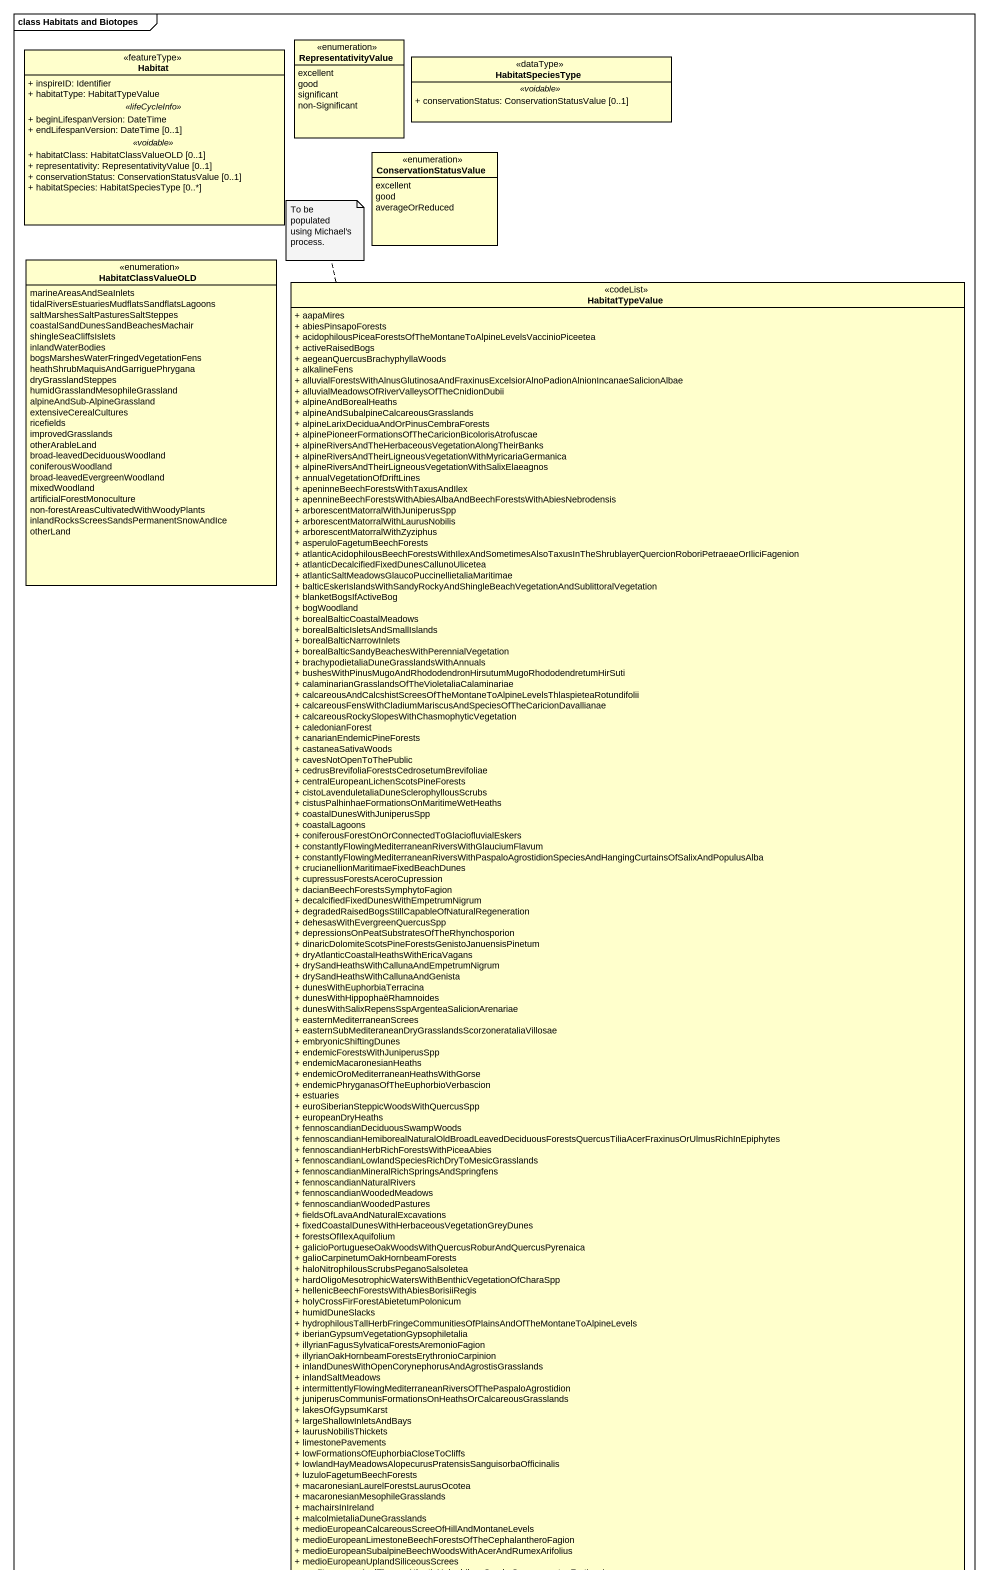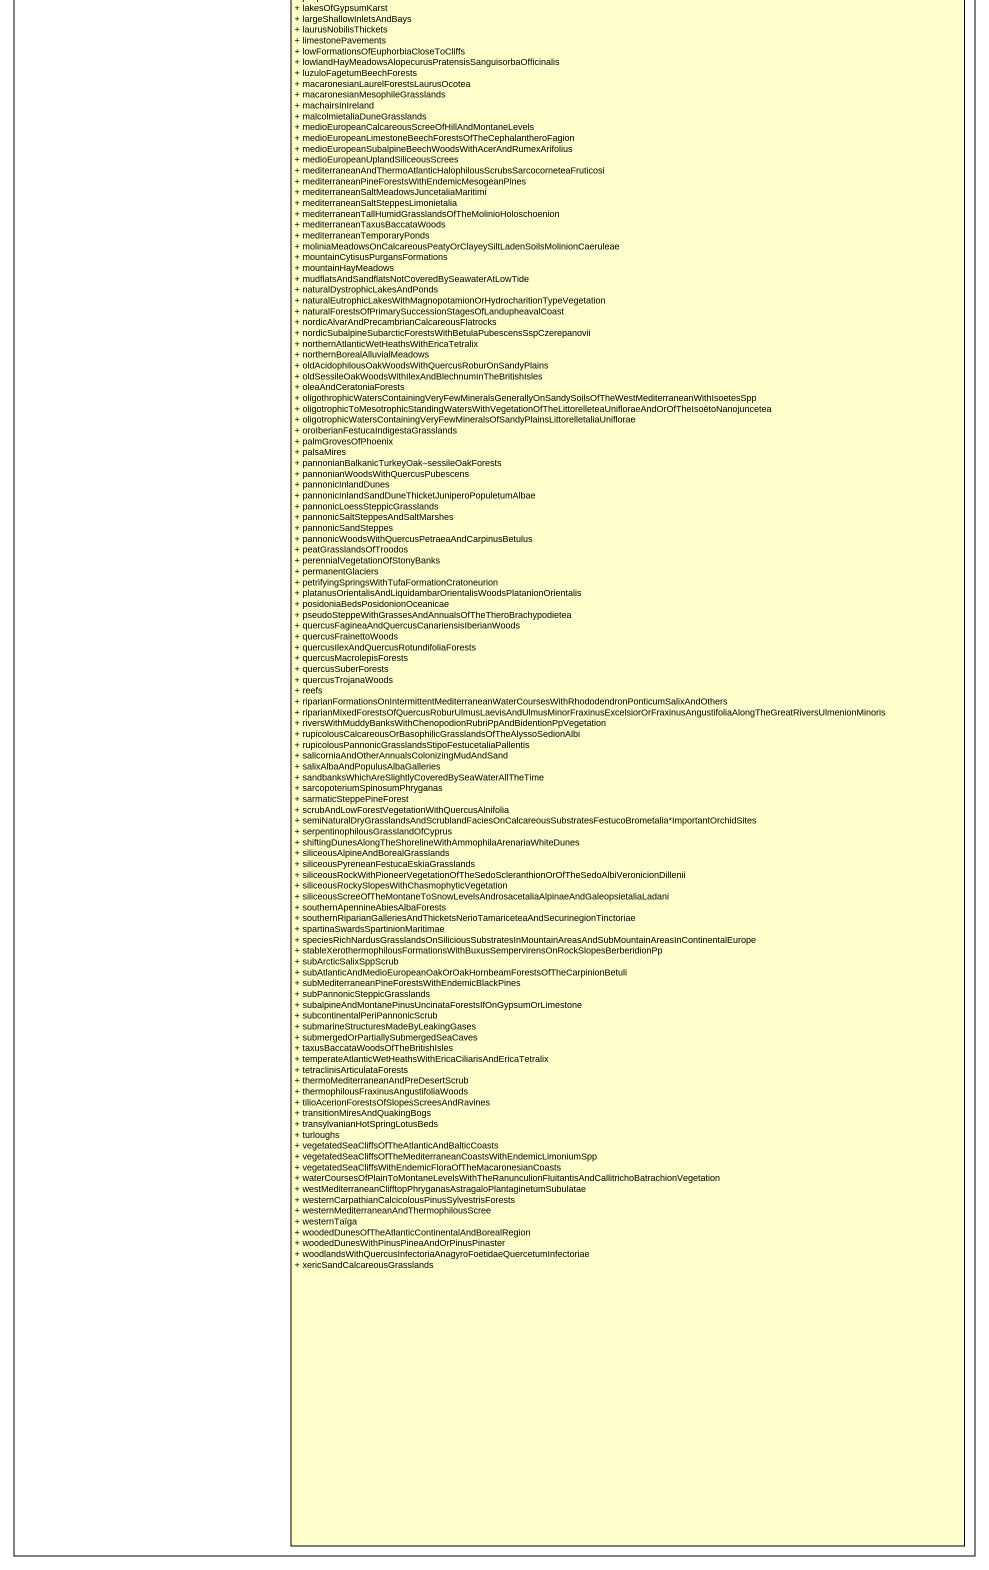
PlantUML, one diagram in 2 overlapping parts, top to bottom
@startuml
mainframe class Habitats and Biotopes
hide circle
hide empty members
skinparam classAttributeIconSize 0
enum RepresentativityValue {
  excellent
  good
  significant
  non-Significant
}
class Habitat <<featureType>> {
  + inspireID: Identifier
  + habitatType: HabitatTypeValue
  .. <<lifeCycleInfo>> ..
  + beginLifespanVersion: DateTime
  + endLifespanVersion: DateTime [0..1]
  .. <<voidable>> ..
  + habitatClass: HabitatClassValueOLD [0..1]
  + representativity: RepresentativityValue [0..1]
  + conservationStatus: ConservationStatusValue [0..1]
  + habitatSpecies: HabitatSpeciesType [0..*]
}
class HabitatSpeciesType <<dataType>> {
  .. <<voidable>> ..
  + conservationStatus: ConservationStatusValue [0..1]
}
enum ConservationStatusValue {
  excellent
  good
  averageOrReduced
}
enum HabitatClassValueOLD {
  marineAreasAndSeaInlets
  tidalRiversEstuariesMudflatsSandflatsLagoons
  saltMarshesSaltPasturesSaltSteppes
  coastalSandDunesSandBeachesMachair
  shingleSeaCliffsIslets
  inlandWaterBodies
  bogsMarshesWaterFringedVegetationFens
  heathShrubMaquisAndGarriguePhrygana
  dryGrasslandSteppes
  humidGrasslandMesophileGrassland
  alpineAndSub-AlpineGrassland
  extensiveCerealCultures
  ricefields
  improvedGrasslands
  otherArableLand
  broad-leavedDeciduousWoodland
  coniferousWoodland
  broad-leavedEvergreenWoodland
  mixedWoodland
  artificialForestMonoculture
  non-forestAreasCultivatedWithWoodyPlants
  inlandRocksScreesSandsPermanentSnowAndIce
  otherLand
}
class HabitatTypeValue <<codeList>> {
  + aapaMires
  + abiesPinsapoForests
  + acidophilousPiceaForestsOfTheMontaneToAlpineLevelsVaccinioPiceetea
  + activeRaisedBogs
  + aegeanQuercusBrachyphyllaWoods
  + alkalineFens
  + alluvialForestsWithAlnusGlutinosaAndFraxinusExcelsiorAlnoPadionAlnionIncanaeSalicionAlbae
  + alluvialMeadowsOfRiverValleysOfTheCnidionDubii
  + alpineAndBorealHeaths
  + alpineAndSubalpineCalcareousGrasslands
  + alpineLarixDeciduaAndOrPinusCembraForests
  + alpinePioneerFormationsOfTheCaricionBicolorisAtrofuscae
  + alpineRiversAndTheHerbaceousVegetationAlongTheirBanks
  + alpineRiversAndTheirLigneousVegetationWithMyricariaGermanica
  + alpineRiversAndTheirLigneousVegetationWithSalixElaeagnos
  + annualVegetationOfDriftLines
  + apeninneBeechForestsWithTaxusAndIlex
  + apennineBeechForestsWithAbiesAlbaAndBeechForestsWithAbiesNebrodensis
  + arborescentMatorralWithJuniperusSpp
  + arborescentMatorralWithLaurusNobilis
  + arborescentMatorralWithZyziphus
  + asperuloFagetumBeechForests
  + atlanticAcidophilousBeechForestsWithIlexAndSometimesAlsoTaxusInTheShrublayerQuercionRoboriPetraeaeOrIliciFagenion
  + atlanticDecalcifiedFixedDunesCallunoUlicetea
  + atlanticSaltMeadowsGlaucoPuccinellietaliaMaritimae
  + balticEskerIslandsWithSandyRockyAndShingleBeachVegetationAndSublittoralVegetation
  + blanketBogsIfActiveBog
  + bogWoodland
  + borealBalticCoastalMeadows
  + borealBalticIsletsAndSmallIslands
  + borealBalticNarrowInlets
  + borealBalticSandyBeachesWithPerennialVegetation
  + brachypodietaliaDuneGrasslandsWithAnnuals
  + bushesWithPinusMugoAndRhododendronHirsutumMugoRhododendretumHirSuti
  + calaminarianGrasslandsOfTheVioletaliaCalaminariae
  + calcareousAndCalcshistScreesOfTheMontaneToAlpineLevelsThlaspieteaRotundifolii
  + calcareousFensWithCladiumMariscusAndSpeciesOfTheCaricionDavallianae
  + calcareousRockySlopesWithChasmophyticVegetation
  + caledonianForest
  + canarianEndemicPineForests
  + castaneaSativaWoods
  + cavesNotOpenToThePublic
  + cedrusBrevifoliaForestsCedrosetumBrevifoliae
  + centralEuropeanLichenScotsPineForests
  + cistoLavenduletaliaDuneSclerophyllousScrubs
  + cistusPalhinhaeFormationsOnMaritimeWetHeaths
  + coastalDunesWithJuniperusSpp
  + coastalLagoons
  + coniferousForestOnOrConnectedToGlaciofluvialEskers
  + constantlyFlowingMediterraneanRiversWithGlauciumFlavum
  + constantlyFlowingMediterraneanRiversWithPaspaloAgrostidionSpeciesAndHangingCurtainsOfSalixAndPopulusAlba
  + crucianellionMaritimaeFixedBeachDunes
  + cupressusForestsAceroCupression
  + dacianBeechForestsSymphytoFagion
  + decalcifiedFixedDunesWithEmpetrumNigrum
  + degradedRaisedBogsStillCapableOfNaturalRegeneration
  + dehesasWithEvergreenQuercusSpp
  + depressionsOnPeatSubstratesOfTheRhynchosporion
  + dinaricDolomiteScotsPineForestsGenistoJanuensisPinetum
  + dryAtlanticCoastalHeathsWithEricaVagans
  + drySandHeathsWithCallunaAndEmpetrumNigrum
  + drySandHeathsWithCallunaAndGenista
  + dunesWithEuphorbiaTerracina
  + dunesWithHippophaëRhamnoides
  + dunesWithSalixRepensSspArgenteaSalicionArenariae
  + easternMediterraneanScrees
  + easternSubMediteraneanDryGrasslandsScorzonerataliaVillosae
  + embryonicShiftingDunes
  + endemicForestsWithJuniperusSpp
  + endemicMacaronesianHeaths
  + endemicOroMediterraneanHeathsWithGorse
  + endemicPhryganasOfTheEuphorbioVerbascion
  + estuaries
  + euroSiberianSteppicWoodsWithQuercusSpp
  + europeanDryHeaths
  + fennoscandianDeciduousSwampWoods
  + fennoscandianHemiborealNaturalOldBroadLeavedDeciduousForestsQuercusTiliaAcerFraxinusOrUlmusRichInEpiphytes
  + fennoscandianHerbRichForestsWithPiceaAbies
  + fennoscandianLowlandSpeciesRichDryToMesicGrasslands
  + fennoscandianMineralRichSpringsAndSpringfens
  + fennoscandianNaturalRivers
  + fennoscandianWoodedMeadows
  + fennoscandianWoodedPastures
  + fieldsOfLavaAndNaturalExcavations
  + fixedCoastalDunesWithHerbaceousVegetationGreyDunes
  + forestsOfIlexAquifolium
  + galicioPortugueseOakWoodsWithQuercusRoburAndQuercusPyrenaica
  + galioCarpinetumOakHornbeamForests
  + haloNitrophilousScrubsPeganoSalsoletea
  + hardOligoMesotrophicWatersWithBenthicVegetationOfCharaSpp
  + hellenicBeechForestsWithAbiesBorisiiRegis
  + holyCrossFirForestAbietetumPolonicum
  + humidDuneSlacks
  + hydrophilousTallHerbFringeCommunitiesOfPlainsAndOfTheMontaneToAlpineLevels
  + iberianGypsumVegetationGypsophiletalia
  + illyrianFagusSylvaticaForestsAremonioFagion
  + illyrianOakHornbeamForestsErythronioCarpinion
  + inlandDunesWithOpenCorynephorusAndAgrostisGrasslands
  + inlandSaltMeadows
  + intermittentlyFlowingMediterraneanRiversOfThePaspaloAgrostidion
  + juniperusCommunisFormationsOnHeathsOrCalcareousGrasslands
  + lakesOfGypsumKarst
  + largeShallowInletsAndBays
  + laurusNobilisThickets
  + limestonePavements
  + lowFormationsOfEuphorbiaCloseToCliffs
  + lowlandHayMeadowsAlopecurusPratensisSanguisorbaOfficinalis
  + luzuloFagetumBeechForests
  + macaronesianLaurelForestsLaurusOcotea
  + macaronesianMesophileGrasslands
  + machairsInIreland
  + malcolmietaliaDuneGrasslands
  + medioEuropeanCalcareousScreeOfHillAndMontaneLevels
  + medioEuropeanLimestoneBeechForestsOfTheCephalantheroFagion
  + medioEuropeanSubalpineBeechWoodsWithAcerAndRumexArifolius
  + medioEuropeanUplandSiliceousScrees
  + mediterraneanAndThermoAtlanticHalophilousScrubsSarcocorneteaFruticosi
  + mediterraneanPineForestsWithEndemicMesogeanPines
  + mediterraneanSaltMeadowsJuncetaliaMaritimi
  + mediterraneanSaltSteppesLimonietalia
  + mediterraneanTallHumidGrasslandsOfTheMolinioHoloschoenion
  + mediterraneanTaxusBaccataWoods
  + mediterraneanTemporaryPonds
  + moliniaMeadowsOnCalcareousPeatyOrClayeySiltLadenSoilsMolinionCaeruleae
  + mountainCytisusPurgansFormations
  + mountainHayMeadows
  + mudflatsAndSandflatsNotCoveredBySeawaterAtLowTide
  + naturalDystrophicLakesAndPonds
  + naturalEutrophicLakesWithMagnopotamionOrHydrocharitionTypeVegetation
  + naturalForestsOfPrimarySuccessionStagesOfLandupheavalCoast
  + nordicAlvarAndPrecambrianCalcareousFlatrocks
  + nordicSubalpineSubarcticForestsWithBetulaPubescensSspCzerepanovii
  + northernAtlanticWetHeathsWithEricaTetralix
  + northernBorealAlluvialMeadows
  + oldAcidophilousOakWoodsWithQuercusRoburOnSandyPlains
  + oldSessileOakWoodsWithIlexAndBlechnumInTheBritishIsles
  + oleaAndCeratoniaForests
  + oligothrophicWatersContainingVeryFewMineralsGenerallyOnSandySoilsOfTheWestMediterraneanWithIsoetesSpp
  + oligotrophicToMesotrophicStandingWatersWithVegetationOfTheLittorelleteaUnifloraeAndOrOfTheIsoëtoNanojuncetea
  + oligotrophicWatersContainingVeryFewMineralsOfSandyPlainsLittorelletaliaUniflorae
  + oroIberianFestucaIndigestaGrasslands
  + palmGrovesOfPhoenix
  + palsaMires
  + pannonianBalkanicTurkeyOak–sessileOakForests
  + pannonianWoodsWithQuercusPubescens
  + pannonicInlandDunes
  + pannonicInlandSandDuneThicketJuniperoPopuletumAlbae
  + pannonicLoessSteppicGrasslands
  + pannonicSaltSteppesAndSaltMarshes
  + pannonicSandSteppes
  + pannonicWoodsWithQuercusPetraeaAndCarpinusBetulus
  + peatGrasslandsOfTroodos
  + perennialVegetationOfStonyBanks
  + permanentGlaciers
  + petrifyingSpringsWithTufaFormationCratoneurion
  + platanusOrientalisAndLiquidambarOrientalisWoodsPlatanionOrientalis
  + posidoniaBedsPosidonionOceanicae
  + pseudoSteppeWithGrassesAndAnnualsOfTheTheroBrachypodietea
  + quercusFagineaAndQuercusCanariensisIberianWoods
  + quercusFrainettoWoods
  + quercusIlexAndQuercusRotundifoliaForests
  + quercusMacrolepisForests
  + quercusSuberForests
  + quercusTrojanaWoods
  + reefs
  + riparianFormationsOnIntermittentMediterraneanWaterCoursesWithRhododendronPonticumSalixAndOthers
  + riparianMixedForestsOfQuercusRoburUlmusLaevisAndUlmusMinorFraxinusExcelsiorOrFraxinusAngustifoliaAlongTheGreatRiversUlmenionMinoris
  + riversWithMuddyBanksWithChenopodionRubriPpAndBidentionPpVegetation
  + rupicolousCalcareousOrBasophilicGrasslandsOfTheAlyssoSedionAlbi
  + rupicolousPannonicGrasslandsStipoFestucetaliaPallentis
  + salicorniaAndOtherAnnualsColonizingMudAndSand
  + salixAlbaAndPopulusAlbaGalleries
  + sandbanksWhichAreSlightlyCoveredBySeaWaterAllTheTime
  + sarcopoteriumSpinosumPhryganas
  + sarmaticSteppePineForest
  + scrubAndLowForestVegetationWithQuercusAlnifolia
  + semiNaturalDryGrasslandsAndScrublandFaciesOnCalcareousSubstratesFestucoBrometalia*ImportantOrchidSites
  + serpentinophilousGrasslandOfCyprus
  + shiftingDunesAlongTheShorelineWithAmmophilaArenariaWhiteDunes
  + siliceousAlpineAndBorealGrasslands
  + siliceousPyreneanFestucaEskiaGrasslands
  + siliceousRockWithPioneerVegetationOfTheSedoScleranthionOrOfTheSedoAlbiVeronicionDillenii
  + siliceousRockySlopesWithChasmophyticVegetation
  + siliceousScreeOfTheMontaneToSnowLevelsAndrosacetaliaAlpinaeAndGaleopsietaliaLadani
  + southernApennineAbiesAlbaForests
  + southernRiparianGalleriesAndThicketsNerioTamariceteaAndSecurinegionTinctoriae
  + spartinaSwardsSpartinionMaritimae
  + speciesRichNardusGrasslandsOnSiliciousSubstratesInMountainAreasAndSubMountainAreasInContinentalEurope
  + stableXerothermophilousFormationsWithBuxusSempervirensOnRockSlopesBerberidionPp
  + subArcticSalixSppScrub
  + subAtlanticAndMedioEuropeanOakOrOakHornbeamForestsOfTheCarpinionBetuli
  + subMediterraneanPineForestsWithEndemicBlackPines
  + subPannonicSteppicGrasslands
  + subalpineAndMontanePinusUncinataForestsIfOnGypsumOrLimestone
  + subcontinentalPeriPannonicScrub
  + submarineStructuresMadeByLeakingGases
  + submergedOrPartiallySubmergedSeaCaves
  + taxusBaccataWoodsOfTheBritishIsles
  + temperateAtlanticWetHeathsWithEricaCiliarisAndEricaTetralix
  + tetraclinisArticulataForests
  + thermoMediterraneanAndPreDesertScrub
  + thermophilousFraxinusAngustifoliaWoods
  + tilioAcerionForestsOfSlopesScreesAndRavines
  + transitionMiresAndQuakingBogs
  + transylvanianHotSpringLotusBeds
  + turloughs
  + vegetatedSeaCliffsOfTheAtlanticAndBalticCoasts
  + vegetatedSeaCliffsOfTheMediterraneanCoastsWithEndemicLimoniumSpp
  + vegetatedSeaCliffsWithEndemicFloraOfTheMacaronesianCoasts
  + waterCoursesOfPlainToMontaneLevelsWithTheRanunculionFluitantisAndCallitrichoBatrachionVegetation
  + westMediterraneanClifftopPhryganasAstragaloPlantaginetumSubulatae
  + westernCarpathianCalcicolousPinusSylvestrisForests
  + westernMediterraneanAndThermophilousScree
  + westernTaïga
  + woodedDunesOfTheAtlanticContinentalAndBorealRegion
  + woodedDunesWithPinusPineaAndOrPinusPinaster
  + woodlandsWithQuercusInfectoriaAnagyroFoetidaeQuercetumInfectoriae
  + xericSandCalcareousGrasslands
}
note top of HabitatTypeValue : To be populated using Michael's process.
@enduml
